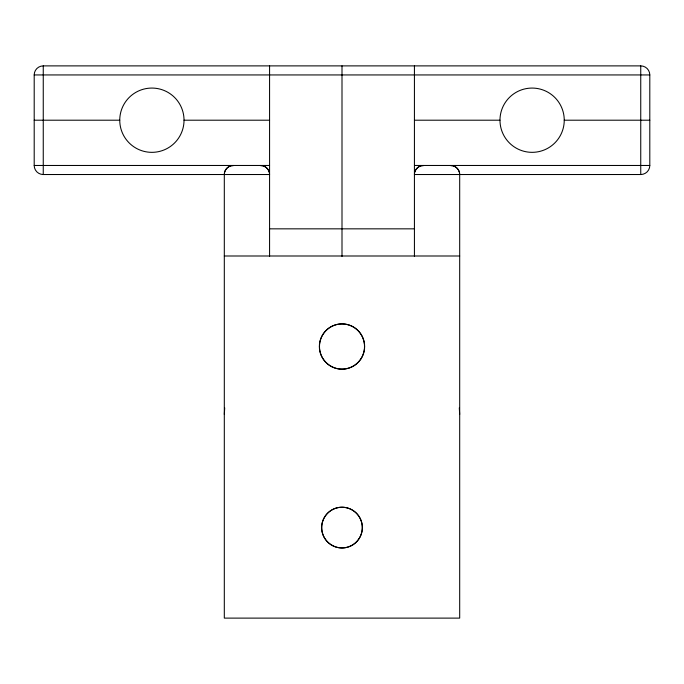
<?xml version="1.0" encoding="UTF-8"?>
<svg xmlns="http://www.w3.org/2000/svg" width="684" height="684" viewBox="0 0 684 684"><rect width="100%" height="100%" fill="white"/><g stroke="black" fill="none" stroke-linecap="round" stroke-linejoin="round"><path stroke-width="1.03" d="M224.309 414.427L224.703 407.869M450.636 165.648C455.108 164.998 459.939 169.735 459.691 174.523L459.691 618.114L224.309 618.114L224.309 174.523C224.061 169.735 228.892 164.998 233.364 165.648M423.473 165.648C419.01 164.998 414.171 169.743 414.427 174.523L640.746 174.523A9.054 9.054 0 0 0 649.8 165.468L649.8 74.941A9.054 9.054 0 0 0 640.746 65.886L43.254 65.886A9.054 9.054 0 0 0 34.2 74.941L34.2 165.468A9.054 9.054 0 0 0 43.254 174.523L269.573 174.523C269.838 169.743 264.99 164.998 260.527 165.648M34.2 74.941L269.445 74.941M269.573 74.941L649.8 74.941M34.2 120.204L119.751 120.204M184.03 120.204A32.139 32.139 0 0 0 135.817 92.374A32.139 32.139 0 0 0 135.817 148.035A32.139 32.139 0 0 0 184.03 120.204L269.573 120.204M414.427 120.204L499.97 120.204M564.249 120.204A32.139 32.139 0 0 0 516.044 92.374A32.139 32.139 0 0 0 516.044 148.035A32.139 32.139 0 0 0 564.249 120.204L649.8 120.204M34.2 165.468L269.573 165.468M414.555 165.468L649.8 165.468M269.573 228.841L414.427 228.841M224.309 255.996L459.691 255.996M269.222 172.017L269.248 172.112A9.054 9.054 0 0 0 260.527 165.468M459.297 407.826L459.691 414.427M640.746 65.886L640.746 174.523M414.427 65.886L414.427 256.432M342 65.886L342 256.432M269.573 65.886L269.573 256.432M43.254 65.886L43.254 174.523M224.309 174.523A9.054 9.054 0 0 1 233.364 165.468M414.769 172.026A9.054 9.054 0 0 1 423.473 165.468M450.636 165.468A9.054 9.054 0 0 1 459.691 174.523M330.68 366.128A22.632 22.632 0 0 0 364.632 346.523A22.632 22.632 0 0 0 330.68 326.926A22.632 22.632 0 0 0 330.68 366.128M360.93 358.784A22.615 22.529 -90 0 0 343.111 323.942A22.615 22.529 -90 0 0 321.959 356.851A22.615 22.529 -90 0 0 360.93 358.784M331.817 545.225A20.366 20.366 0 0 0 362.366 527.586A20.366 20.366 0 0 0 331.817 509.948A20.366 20.366 0 0 0 331.817 545.225M359.057 538.624A20.358 20.298 -90 0 0 343 507.254A20.358 20.298 -90 0 0 323.942 536.88A20.358 20.298 -90 0 0 359.057 538.624"/></g></svg>
